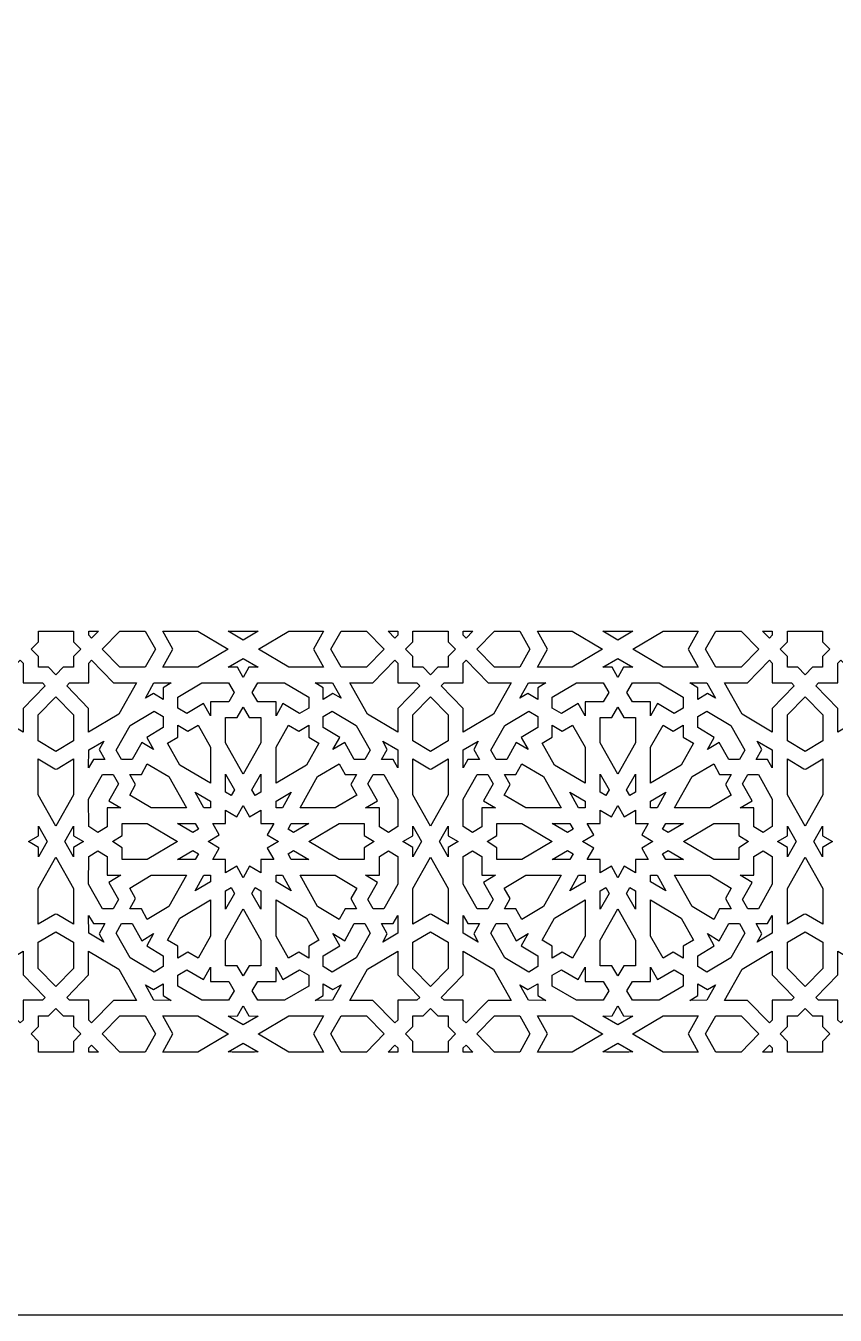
# Model space of a CAD drawing. Extents: x -340 to 340, y -250 to 250.
# Drawn here: x -148 to 5.7, y -250 to -5 of the extents above; entities that cross this region are included whole.
import ezdxf

# ---------------------------------------------------------------- set-up
doc = ezdxf.new("R2010")
doc.units = 0
doc.layers.add('LAYER_1', color=18, linetype='CONTINUOUS')

msp = doc.modelspace()

# ---------------------------------------------------------------- linework, layer by layer
at = {"layer": 'LAYER_1'}
for points in [[(-340, -250), (-340, 100), (-180, 250), (340, 250), (340, -250)], [(-138.95, -120.01), (-138.95, -122.02), (-137.58, -123.44), (-138.95, -124.85), (-138.95, -126.87), (-140.91, -126.87), (-142.3, -128.28), (-143.68, -126.87), (-145.64, -126.87), (-145.64, -124.85), (-147.02, -123.44), (-145.64, -122.02), (-145.64, -120.01), (-143.68, -120.01), (-140.91, -120.01)], [(-135.53, -121.33), (-136.07, -120.78), (-136.07, -120.01), (-134.24, -120.01)], [(-123.4, -123.44), (-125.33, -126.88), (-130.16, -126.87), (-133.5, -123.44), (-130.16, -120), (-127, -120), (-125.33, -120)], [(-109.61, -123.43), (-109.61, -123.44), (-109.61, -123.44), (-115.36, -126.88), (-122, -126.87), (-120.07, -123.44), (-122, -120), (-119.36, -120), (-115.36, -120)], [(-104.6, -120.01), (-103.87, -120.02), (-106.72, -121.7), (-109.58, -120.02), (-108.85, -120.01)], [(-91.45, -120), (-93.38, -123.44), (-91.45, -126.87), (-98.09, -126.88), (-103.84, -123.44), (-103.84, -123.44), (-103.84, -123.43), (-98.09, -120), (-94.09, -120)], [(-83.28, -120), (-79.94, -123.44), (-83.28, -126.87), (-88.12, -126.88), (-90.05, -123.44), (-88.12, -120), (-86.44, -120)], [(-77.38, -120.78), (-77.92, -121.33), (-79.21, -120.01), (-77.38, -120.01)], [(-67.81, -120.01), (-67.81, -122.02), (-66.43, -123.44), (-67.81, -124.85), (-67.81, -126.87), (-69.76, -126.87), (-71.15, -128.28), (-72.54, -126.87), (-74.49, -126.87), (-74.49, -124.85), (-75.87, -123.44), (-74.49, -122.02), (-74.49, -120.01), (-72.54, -120.01), (-69.76, -120.01)], [(-64.38, -121.33), (-64.92, -120.78), (-64.92, -120.01), (-63.09, -120.01)], [(-52.25, -123.44), (-54.18, -126.88), (-59.02, -126.87), (-62.36, -123.44), (-59.02, -120), (-55.86, -120), (-54.18, -120)], [(-38.46, -123.43), (-38.46, -123.44), (-38.46, -123.44), (-44.21, -126.88), (-50.85, -126.87), (-48.92, -123.44), (-50.85, -120), (-48.21, -120), (-44.21, -120)], [(-32.72, -120.02), (-35.58, -121.7), (-38.43, -120.02), (-37.7, -120.01), (-33.45, -120.01)], [(-20.3, -120), (-22.23, -123.44), (-20.3, -126.87), (-26.94, -126.88), (-32.69, -123.44), (-32.69, -123.44), (-32.69, -123.43), (-26.94, -120), (-22.94, -120)], [(-12.14, -120), (-8.8, -123.44), (-12.14, -126.87), (-16.97, -126.88), (-18.9, -123.44), (-16.97, -120), (-15.29, -120)], [(-6.23, -120.78), (-6.77, -121.33), (-8.06, -120.01), (-6.23, -120.01)], [(3.34, -120.01), (3.34, -122.02), (4.72, -123.44), (3.34, -124.85), (3.34, -126.87), (1.39, -126.87), (0, -128.28), (-1.39, -126.87), (-3.35, -126.87), (-3.35, -124.85), (-4.72, -123.44), (-3.35, -122.02), (-3.35, -120.01), (-1.39, -120.01), (1.39, -120.01)], [(-148.53, -126.09), (-148.53, -129.84), (-144.88, -129.84), (-144.34, -130.4), (-148.52, -134.69), (-148.52, -139.17), (-154.27, -135.75), (-157.6, -129.83), (-153.24, -129.83), (-149.07, -125.54)], [(-131.35, -129.83), (-127, -129.83), (-130.32, -135.75), (-136.08, -139.17), (-136.08, -134.69), (-140.25, -130.4), (-139.72, -129.84), (-136.07, -129.84), (-136.07, -126.09), (-135.53, -125.54)], [(-103.87, -126.86), (-105.63, -126.88), (-106.72, -128.81), (-107.81, -126.88), (-109.58, -126.86), (-106.72, -125.18)], [(-77.38, -126.09), (-77.38, -129.84), (-73.73, -129.84), (-73.19, -130.4), (-77.37, -134.69), (-77.37, -139.17), (-83.12, -135.75), (-86.45, -129.83), (-82.1, -129.83), (-77.92, -125.54)], [(-60.2, -129.83), (-55.85, -129.83), (-59.17, -135.75), (-64.93, -139.17), (-64.93, -134.69), (-69.11, -130.4), (-68.57, -129.84), (-64.92, -129.84), (-64.92, -126.09), (-64.38, -125.54)], [(-32.72, -126.86), (-34.49, -126.88), (-35.58, -128.81), (-36.66, -126.88), (-38.43, -126.86), (-35.58, -125.18)], [(-6.23, -126.09), (-6.23, -129.84), (-2.58, -129.84), (-2.04, -130.4), (-6.22, -134.69), (-6.22, -139.17), (-11.98, -135.75), (-15.3, -129.83), (-10.95, -129.83), (-6.77, -125.54)], [(10.94, -129.83), (15.3, -129.83), (11.97, -135.75), (6.22, -139.17), (6.22, -134.69), (2.04, -130.4), (2.58, -129.84), (6.23, -129.84), (6.23, -126.09), (6.77, -125.54)], [(-121.9, -130.76), (-121.9, -132.99), (-123.78, -131.87), (-125.31, -132.76), (-123.67, -129.84), (-120.38, -129.83)], [(-109.49, -129.84), (-108.42, -131.64), (-109.48, -133.43), (-112.95, -133.43), (-112.95, -136.11), (-114.26, -133.78), (-117.41, -135.65), (-119.16, -134.62), (-119.16, -132.54), (-114.59, -129.84)], [(-94.29, -132.54), (-94.29, -134.62), (-96.04, -135.65), (-99.19, -133.78), (-100.49, -136.11), (-100.49, -133.43), (-103.96, -133.43), (-105.03, -131.64), (-103.95, -129.84), (-98.86, -129.84)], [(-89.78, -129.84), (-88.14, -132.76), (-89.67, -131.87), (-91.55, -132.99), (-91.55, -130.76), (-93.07, -129.83)], [(-50.75, -130.76), (-50.75, -132.99), (-52.63, -131.87), (-54.16, -132.76), (-52.52, -129.84), (-49.23, -129.83)], [(-38.34, -129.84), (-37.27, -131.64), (-38.34, -133.43), (-41.8, -133.43), (-41.8, -136.11), (-43.11, -133.78), (-46.26, -135.65), (-48.01, -134.62), (-48.01, -132.54), (-43.44, -129.84)], [(-23.14, -132.54), (-23.14, -134.62), (-24.89, -135.65), (-28.04, -133.78), (-29.35, -136.11), (-29.35, -133.43), (-32.81, -133.43), (-33.88, -131.64), (-32.81, -129.84), (-27.71, -129.84)], [(-18.63, -129.84), (-16.99, -132.76), (-18.52, -131.87), (-20.4, -132.99), (-20.4, -130.76), (-21.92, -129.83)], [(-138.95, -135.9), (-138.95, -140.87), (-142.3, -142.86), (-145.65, -140.87), (-145.65, -135.9), (-142.3, -132.47)], [(-105.57, -136.4), (-103.38, -136.39), (-103.38, -141.25), (-106.72, -147.2), (-110.07, -141.25), (-110.07, -136.39), (-107.87, -136.4), (-106.72, -134.47)], [(-67.8, -135.9), (-67.8, -140.87), (-71.15, -142.86), (-74.5, -140.87), (-74.5, -135.9), (-71.15, -132.47)], [(-34.43, -136.4), (-32.23, -136.39), (-32.23, -141.25), (-35.58, -147.2), (-38.92, -141.25), (-38.92, -136.39), (-36.72, -136.4), (-35.58, -134.47)], [(3.35, -135.9), (3.35, -140.87), (0, -142.86), (-3.35, -140.87), (-3.35, -135.9), (0, -132.47)], [(-121.9, -136.24), (-121.9, -138.32), (-125.04, -140.19), (-123.74, -142.51), (-126, -141.17), (-127.82, -144.41), (-129.84, -144.41), (-130.85, -142.61), (-128.21, -137.92), (-123.64, -135.21)], [(-85.24, -137.92), (-82.6, -142.61), (-83.61, -144.41), (-85.63, -144.41), (-87.45, -141.17), (-89.7, -142.51), (-88.4, -140.19), (-91.55, -138.32), (-91.55, -136.24), (-89.8, -135.21)], [(-50.75, -136.24), (-50.75, -138.32), (-53.9, -140.19), (-52.59, -142.51), (-54.85, -141.17), (-56.67, -144.41), (-58.69, -144.41), (-59.7, -142.61), (-57.06, -137.92), (-52.49, -135.21)], [(-14.09, -137.92), (-11.45, -142.61), (-12.46, -144.41), (-14.48, -144.41), (-16.3, -141.17), (-18.56, -142.51), (-17.26, -140.19), (-20.4, -138.32), (-20.4, -136.24), (-18.66, -135.21)], [(-112.95, -142.04), (-112.95, -148.91), (-118.74, -145.48), (-121.1, -141.28), (-119.16, -140.12), (-119.16, -137.87), (-117.26, -139), (-115.31, -137.84)], [(-96.19, -139), (-94.29, -137.87), (-94.29, -140.12), (-92.35, -141.28), (-94.71, -145.48), (-100.49, -148.91), (-100.49, -142.04), (-98.13, -137.84)], [(-41.8, -142.04), (-41.8, -148.91), (-47.59, -145.48), (-49.95, -141.28), (-48.01, -140.12), (-48.01, -137.87), (-46.11, -139), (-44.17, -137.84)], [(-25.04, -139), (-23.14, -137.87), (-23.14, -140.12), (-21.2, -141.28), (-23.56, -145.48), (-29.35, -148.91), (-29.35, -142.04), (-26.98, -137.84)], [(-134.09, -142.47), (-133, -144.41), (-135.18, -144.41), (-136.08, -145.97), (-136.07, -142.59), (-133.23, -140.9)], [(-77.38, -142.59), (-77.37, -145.97), (-78.27, -144.41), (-80.44, -144.41), (-79.36, -142.47), (-80.22, -140.9)], [(-62.94, -142.47), (-61.86, -144.41), (-64.03, -144.41), (-64.93, -145.97), (-64.92, -142.59), (-62.08, -140.9)], [(-6.23, -142.59), (-6.22, -145.97), (-7.12, -144.41), (-9.3, -144.41), (-8.21, -142.47), (-9.07, -140.9)], [(-138.95, -151.12), (-142.3, -157.04), (-145.65, -151.12), (-145.65, -144.3), (-142.5, -146.17), (-142.3, -146.22), (-142.09, -146.17), (-138.95, -144.3)], [(-67.8, -151.12), (-71.15, -157.04), (-74.5, -151.12), (-74.5, -144.3), (-71.35, -146.17), (-71.15, -146.22), (-70.94, -146.17), (-67.8, -144.3)], [(3.35, -151.12), (0, -157.04), (-3.35, -151.12), (-3.35, -144.3), (-0.21, -146.17), (0, -146.22), (0.2, -146.17), (3.35, -144.3)], [(-120.85, -147.65), (-117.51, -153.6), (-124.2, -153.6), (-128.29, -151.17), (-127.16, -149.17), (-128.26, -147.22), (-126.07, -147.22), (-124.94, -145.22)], [(-87.38, -147.22), (-85.19, -147.22), (-86.29, -149.17), (-85.16, -151.17), (-89.25, -153.6), (-95.93, -153.6), (-92.59, -147.65), (-88.51, -145.22)], [(-49.71, -147.65), (-46.36, -153.6), (-53.05, -153.6), (-57.14, -151.17), (-56.01, -149.17), (-57.11, -147.22), (-54.92, -147.22), (-53.79, -145.22)], [(-16.23, -147.22), (-14.04, -147.22), (-15.14, -149.17), (-14.01, -151.17), (-18.1, -153.6), (-24.79, -153.6), (-21.44, -147.65), (-17.36, -145.22)], [(-131.42, -147.22), (-130.41, -149.02), (-132.23, -152.25), (-129.97, -153.6), (-132.58, -153.6), (-132.58, -157.16), (-134.32, -158.26), (-136.07, -157.15), (-136.08, -151.92), (-133.44, -147.22)], [(-108.39, -150.16), (-109, -151.25), (-110.07, -150.62), (-110.07, -147.18)], [(-103.38, -150.62), (-104.44, -151.25), (-105.06, -150.16), (-103.38, -147.18)], [(-77.37, -151.92), (-77.37, -157.15), (-79.12, -158.26), (-80.86, -157.16), (-80.86, -153.6), (-83.48, -153.6), (-81.21, -152.25), (-83.03, -149.02), (-82.03, -147.22), (-80, -147.22)], [(-60.27, -147.22), (-59.26, -149.02), (-61.09, -152.25), (-58.82, -153.6), (-61.43, -153.6), (-61.43, -157.16), (-63.17, -158.26), (-64.93, -157.15), (-64.93, -151.92), (-62.29, -147.22)], [(-37.24, -150.16), (-37.86, -151.25), (-38.92, -150.62), (-38.92, -147.18)], [(-32.23, -150.62), (-33.29, -151.25), (-33.91, -150.16), (-32.23, -147.18)], [(-6.22, -151.92), (-6.22, -157.15), (-7.98, -158.26), (-9.72, -157.16), (-9.72, -153.6), (-12.33, -153.6), (-10.06, -152.25), (-11.89, -149.02), (-10.88, -147.22), (-8.86, -147.22)], [(-112.95, -152.34), (-112.95, -153.6), (-114.18, -153.6), (-115.85, -150.62)], [(-99.27, -153.6), (-100.49, -153.6), (-100.49, -152.34), (-97.59, -150.62)], [(-41.8, -152.34), (-41.8, -153.6), (-43.03, -153.6), (-44.71, -150.62)], [(-28.12, -153.6), (-29.35, -153.6), (-29.35, -152.34), (-26.44, -150.62)], [(-105.5, -155.31), (-103.38, -154.05), (-103.38, -156.56), (-100.93, -156.56), (-102.16, -158.74), (-100.04, -160), (-102.16, -161.26), (-100.93, -163.43), (-103.38, -163.43), (-103.38, -165.95), (-105.5, -164.69), (-106.72, -166.87), (-107.95, -164.69), (-110.07, -165.95), (-110.07, -163.43), (-112.51, -163.43), (-111.29, -161.26), (-113.41, -160), (-111.29, -158.74), (-112.51, -156.56), (-110.07, -156.56), (-110.07, -154.05), (-107.95, -155.31), (-106.72, -153.13)], [(-34.35, -155.31), (-32.23, -154.05), (-32.23, -156.56), (-29.79, -156.56), (-31.01, -158.74), (-28.89, -160), (-31.01, -161.26), (-29.79, -163.43), (-32.23, -163.43), (-32.23, -165.95), (-34.35, -164.69), (-35.58, -166.87), (-36.8, -164.69), (-38.92, -165.95), (-38.92, -163.43), (-41.36, -163.43), (-40.14, -161.26), (-42.26, -160), (-40.14, -158.74), (-41.36, -156.56), (-38.92, -156.56), (-38.92, -154.05), (-36.8, -155.31), (-35.58, -153.13)], [(-124.97, -156.56), (-119.18, -160), (-124.97, -163.43), (-129.69, -163.43), (-129.69, -161.18), (-131.56, -160), (-129.69, -158.82), (-129.69, -156.56)], [(-115.85, -156.56), (-115.23, -157.66), (-116.29, -158.29), (-119.2, -156.56)], [(-97.15, -158.29), (-98.21, -157.66), (-97.6, -156.56), (-94.25, -156.56)], [(-83.76, -158.82), (-81.88, -160), (-83.76, -161.18), (-83.75, -163.43), (-88.48, -163.43), (-94.26, -160), (-88.48, -156.56), (-83.75, -156.56)], [(-53.82, -156.56), (-48.03, -160), (-53.82, -163.43), (-58.55, -163.43), (-58.54, -161.18), (-60.41, -160), (-58.54, -158.82), (-58.55, -156.56)], [(-44.7, -156.56), (-44.08, -157.66), (-45.15, -158.29), (-48.05, -156.56)], [(-26, -158.29), (-27.07, -157.66), (-26.45, -156.56), (-23.1, -156.56)], [(-12.61, -158.82), (-10.74, -160), (-12.61, -161.18), (-12.61, -163.43), (-17.33, -163.43), (-23.12, -160), (-17.33, -156.56), (-12.61, -156.56)], [(-143.99, -160), (-145.63, -162.92), (-145.64, -161.12), (-147.53, -160), (-145.64, -158.88), (-145.63, -157.08)], [(-138.95, -158.88), (-137.07, -160), (-138.95, -161.12), (-138.97, -162.92), (-140.61, -160), (-138.97, -157.08)], [(-72.84, -160), (-74.48, -162.92), (-74.49, -161.12), (-76.38, -160), (-74.49, -158.88), (-74.48, -157.08)], [(-67.81, -158.88), (-65.92, -160), (-67.81, -161.12), (-67.82, -162.92), (-69.46, -160), (-67.82, -157.08)], [(-1.69, -160), (-3.33, -162.92), (-3.35, -161.12), (-5.23, -160), (-3.35, -158.88), (-3.33, -157.08)], [(3.34, -158.88), (5.23, -160), (3.34, -161.12), (3.33, -162.92), (1.69, -160), (3.33, -157.08)], [(-115.23, -162.34), (-115.85, -163.43), (-119.2, -163.43), (-116.29, -161.71)], [(-94.25, -163.43), (-97.6, -163.43), (-98.21, -162.34), (-97.15, -161.71)], [(-44.08, -162.34), (-44.7, -163.43), (-48.05, -163.43), (-45.15, -161.71)], [(-23.1, -163.43), (-26.45, -163.43), (-27.07, -162.34), (-26, -161.71)], [(-138.95, -168.88), (-138.95, -175.7), (-142.09, -173.83), (-142.3, -173.78), (-142.5, -173.83), (-145.65, -175.7), (-145.65, -168.88), (-142.3, -162.95)], [(-132.58, -162.84), (-132.58, -166.4), (-129.97, -166.4), (-132.23, -167.74), (-130.41, -170.98), (-131.42, -172.77), (-133.44, -172.77), (-136.08, -168.08), (-136.07, -162.84), (-134.32, -161.74)], [(-77.37, -162.84), (-77.37, -168.08), (-80, -172.77), (-82.03, -172.77), (-83.03, -170.98), (-81.21, -167.74), (-83.48, -166.4), (-80.86, -166.4), (-80.86, -162.84), (-79.12, -161.74)], [(-67.8, -168.88), (-67.8, -175.7), (-70.94, -173.83), (-71.15, -173.78), (-71.35, -173.83), (-74.5, -175.7), (-74.5, -168.88), (-71.15, -162.95)], [(-61.43, -162.84), (-61.43, -166.4), (-58.82, -166.4), (-61.09, -167.74), (-59.26, -170.98), (-60.27, -172.77), (-62.29, -172.77), (-64.93, -168.08), (-64.93, -162.84), (-63.17, -161.74)], [(-6.22, -162.84), (-6.22, -168.08), (-8.86, -172.77), (-10.88, -172.77), (-11.89, -170.98), (-10.06, -167.74), (-12.33, -166.4), (-9.72, -166.4), (-9.72, -162.84), (-7.98, -161.74)], [(3.35, -168.88), (3.35, -175.7), (0.2, -173.83), (0, -173.78), (-0.21, -173.83), (-3.35, -175.7), (-3.35, -168.88), (0, -162.95)], [(-120.85, -172.35), (-124.94, -174.77), (-126.07, -172.77), (-128.26, -172.77), (-127.16, -170.83), (-128.29, -168.83), (-124.2, -166.4), (-117.51, -166.4)], [(-112.95, -167.66), (-115.85, -169.38), (-114.18, -166.4), (-112.95, -166.4)], [(-99.27, -166.4), (-97.59, -169.38), (-100.49, -167.66), (-100.49, -166.4)], [(-89.25, -166.4), (-85.16, -168.83), (-86.29, -170.83), (-85.19, -172.77), (-87.38, -172.77), (-88.51, -174.77), (-92.59, -172.35), (-95.93, -166.4)], [(-49.71, -172.35), (-53.79, -174.77), (-54.92, -172.77), (-57.11, -172.77), (-56.01, -170.83), (-57.14, -168.83), (-53.05, -166.4), (-46.36, -166.4)], [(-41.8, -167.66), (-44.71, -169.38), (-43.03, -166.4), (-41.8, -166.4)], [(-28.12, -166.4), (-26.44, -169.38), (-29.35, -167.66), (-29.35, -166.4)], [(-18.1, -166.4), (-14.01, -168.83), (-15.14, -170.83), (-14.04, -172.77), (-16.23, -172.77), (-17.36, -174.77), (-21.44, -172.35), (-24.79, -166.4)], [(-108.39, -169.83), (-110.07, -172.82), (-110.07, -169.37), (-109, -168.74)], [(-103.38, -169.37), (-103.38, -172.82), (-105.06, -169.83), (-104.44, -168.74)], [(-37.24, -169.83), (-38.92, -172.82), (-38.92, -169.37), (-37.86, -168.74)], [(-32.23, -169.37), (-32.23, -172.82), (-33.91, -169.83), (-33.29, -168.74)], [(-112.95, -177.96), (-115.31, -182.16), (-117.26, -181), (-119.16, -182.13), (-119.16, -179.88), (-121.1, -178.72), (-118.74, -174.52), (-112.95, -171.09)], [(-94.71, -174.52), (-92.35, -178.72), (-94.29, -179.88), (-94.29, -182.13), (-96.19, -181), (-98.13, -182.16), (-100.49, -177.96), (-100.49, -171.09)], [(-41.8, -177.96), (-44.17, -182.16), (-46.11, -181), (-48.01, -182.13), (-48.01, -179.88), (-49.95, -178.72), (-47.59, -174.52), (-41.8, -171.09)], [(-23.56, -174.52), (-21.2, -178.72), (-23.14, -179.88), (-23.14, -182.13), (-25.04, -181), (-26.98, -182.16), (-29.35, -177.96), (-29.35, -171.09)], [(-103.38, -178.75), (-103.38, -183.6), (-105.57, -183.6), (-106.72, -185.52), (-107.87, -183.6), (-110.07, -183.6), (-110.07, -178.75), (-106.72, -172.8)], [(-32.23, -178.75), (-32.23, -183.6), (-34.43, -183.6), (-35.58, -185.52), (-36.72, -183.6), (-38.92, -183.6), (-38.92, -178.75), (-35.58, -172.8)], [(-135.18, -175.59), (-133, -175.59), (-134.09, -177.53), (-133.23, -179.1), (-136.07, -177.41), (-136.08, -174.03)], [(-126, -178.83), (-123.74, -177.49), (-125.04, -179.8), (-121.9, -181.68), (-121.9, -183.75), (-123.64, -184.79), (-128.21, -182.08), (-130.85, -177.39), (-129.84, -175.59), (-127.82, -175.59)], [(-83.61, -175.59), (-82.6, -177.39), (-85.24, -182.08), (-89.8, -184.79), (-91.55, -183.75), (-91.55, -181.68), (-88.4, -179.8), (-89.7, -177.49), (-87.45, -178.83), (-85.63, -175.59)], [(-77.38, -177.41), (-80.22, -179.1), (-79.36, -177.53), (-80.44, -175.59), (-78.27, -175.59), (-77.37, -174.03)], [(-64.03, -175.59), (-61.86, -175.59), (-62.94, -177.53), (-62.08, -179.1), (-64.92, -177.41), (-64.93, -174.03)], [(-54.85, -178.83), (-52.59, -177.49), (-53.9, -179.8), (-50.75, -181.68), (-50.75, -183.75), (-52.49, -184.79), (-57.06, -182.08), (-59.7, -177.39), (-58.69, -175.59), (-56.67, -175.59)], [(-12.46, -175.59), (-11.45, -177.39), (-14.09, -182.08), (-18.66, -184.79), (-20.4, -183.75), (-20.4, -181.68), (-17.26, -179.8), (-18.56, -177.49), (-16.3, -178.83), (-14.48, -175.59)], [(-6.23, -177.41), (-9.07, -179.1), (-8.21, -177.53), (-9.3, -175.59), (-7.12, -175.59), (-6.22, -174.03)], [(-138.95, -179.13), (-138.95, -184.09), (-142.3, -187.53), (-145.65, -184.09), (-145.65, -179.13), (-142.3, -177.14)], [(-67.8, -179.13), (-67.8, -184.09), (-71.15, -187.53), (-74.5, -184.09), (-74.5, -179.13), (-71.15, -177.14)], [(3.35, -179.13), (3.35, -184.09), (0, -187.53), (-3.35, -184.09), (-3.35, -179.13), (0, -177.14)], [(-148.52, -185.31), (-144.34, -189.6), (-144.88, -190.15), (-148.53, -190.15), (-148.53, -193.9), (-149.07, -194.46), (-153.24, -190.17), (-157.6, -190.17), (-154.27, -184.25), (-148.52, -180.83)], [(-130.32, -184.25), (-127, -190.17), (-131.35, -190.17), (-135.53, -194.46), (-136.07, -193.9), (-136.07, -190.15), (-139.72, -190.15), (-140.25, -189.6), (-136.08, -185.31), (-136.08, -180.83)], [(-77.37, -185.31), (-73.19, -189.6), (-73.73, -190.15), (-77.38, -190.15), (-77.38, -193.9), (-77.92, -194.46), (-82.1, -190.17), (-86.45, -190.17), (-83.12, -184.25), (-77.37, -180.83)], [(-59.17, -184.25), (-55.85, -190.17), (-60.2, -190.17), (-64.38, -194.46), (-64.92, -193.9), (-64.92, -190.15), (-68.57, -190.15), (-69.11, -189.6), (-64.93, -185.31), (-64.93, -180.83)], [(-6.22, -185.31), (-2.04, -189.6), (-2.58, -190.15), (-6.23, -190.15), (-6.23, -193.9), (-6.77, -194.46), (-10.95, -190.17), (-15.3, -190.17), (-11.98, -184.25), (-6.22, -180.83)], [(11.97, -184.25), (15.3, -190.17), (10.94, -190.17), (6.77, -194.46), (6.23, -193.9), (6.23, -190.15), (2.58, -190.15), (2.04, -189.6), (6.22, -185.31), (6.22, -180.83)], [(-112.95, -186.57), (-109.48, -186.57), (-108.42, -188.36), (-109.49, -190.16), (-114.59, -190.16), (-119.16, -187.46), (-119.16, -185.38), (-117.41, -184.34), (-114.26, -186.22), (-112.95, -183.89)], [(-99.19, -186.22), (-96.04, -184.34), (-94.29, -185.38), (-94.29, -187.46), (-98.86, -190.16), (-103.95, -190.16), (-105.03, -188.36), (-103.96, -186.57), (-100.49, -186.57), (-100.49, -183.89)], [(-41.8, -186.57), (-38.34, -186.57), (-37.27, -188.36), (-38.34, -190.16), (-43.44, -190.16), (-48.01, -187.46), (-48.01, -185.38), (-46.26, -184.34), (-43.11, -186.22), (-41.8, -183.89)], [(-28.04, -186.22), (-24.89, -184.34), (-23.14, -185.38), (-23.14, -187.46), (-27.71, -190.16), (-32.81, -190.16), (-33.88, -188.36), (-32.81, -186.57), (-29.35, -186.57), (-29.35, -183.89)], [(-121.9, -189.24), (-120.38, -190.17), (-123.67, -190.16), (-125.31, -187.24), (-123.78, -188.12), (-121.9, -187.01)], [(-89.67, -188.12), (-88.14, -187.24), (-89.78, -190.16), (-93.07, -190.17), (-91.55, -189.24), (-91.55, -187.01)], [(-50.75, -189.24), (-49.23, -190.17), (-52.52, -190.16), (-54.16, -187.24), (-52.63, -188.12), (-50.75, -187.01)], [(-18.52, -188.12), (-16.99, -187.24), (-18.63, -190.16), (-21.92, -190.17), (-20.4, -189.24), (-20.4, -187.01)], [(-140.91, -193.13), (-138.95, -193.13), (-138.95, -195.14), (-137.58, -196.56), (-138.95, -197.98), (-138.95, -199.99), (-140.91, -199.99), (-143.68, -199.99), (-145.64, -199.99), (-145.64, -197.98), (-147.02, -196.56), (-145.64, -195.14), (-145.64, -193.13), (-143.68, -193.13), (-142.3, -191.72)], [(-123.4, -196.56), (-125.33, -200), (-130.16, -200), (-133.5, -196.56), (-130.16, -193.12), (-125.33, -193.12)], [(-109.61, -196.56), (-109.61, -196.56), (-109.61, -196.57), (-115.36, -200), (-122, -200), (-120.07, -196.56), (-122, -193.12), (-115.36, -193.12)], [(-105.63, -193.12), (-103.87, -193.14), (-106.72, -194.82), (-109.58, -193.14), (-107.81, -193.12), (-106.72, -191.18)], [(-91.45, -193.12), (-93.38, -196.56), (-91.45, -200), (-98.09, -200), (-103.84, -196.57), (-103.84, -196.56), (-103.84, -196.56), (-98.09, -193.12)], [(-83.28, -193.12), (-79.94, -196.56), (-83.28, -200), (-88.12, -200), (-90.05, -196.56), (-88.12, -193.12)], [(-69.76, -193.13), (-67.81, -193.13), (-67.81, -195.14), (-66.43, -196.56), (-67.81, -197.98), (-67.81, -199.99), (-69.76, -199.99), (-72.54, -199.99), (-74.49, -199.99), (-74.49, -197.98), (-75.87, -196.56), (-74.49, -195.14), (-74.49, -193.13), (-72.54, -193.13), (-71.15, -191.72)], [(-52.25, -196.56), (-54.18, -200), (-59.02, -200), (-62.36, -196.56), (-59.02, -193.12), (-54.18, -193.12)], [(-38.46, -196.56), (-38.46, -196.56), (-38.46, -196.57), (-44.21, -200), (-50.85, -200), (-48.92, -196.56), (-50.85, -193.12), (-44.21, -193.12)], [(-34.49, -193.12), (-32.72, -193.14), (-35.58, -194.82), (-38.43, -193.14), (-36.66, -193.12), (-35.58, -191.18)], [(-20.3, -193.12), (-22.23, -196.56), (-20.3, -200), (-26.94, -200), (-32.69, -196.57), (-32.69, -196.56), (-32.69, -196.56), (-26.94, -193.12)], [(-12.14, -193.12), (-8.8, -196.56), (-12.14, -200), (-16.97, -200), (-18.9, -196.56), (-16.97, -193.12)], [(1.39, -193.13), (3.34, -193.13), (3.34, -195.14), (4.72, -196.56), (3.34, -197.98), (3.34, -199.99), (1.39, -199.99), (-1.39, -199.99), (-3.35, -199.99), (-3.35, -197.98), (-4.72, -196.56), (-3.35, -195.14), (-3.35, -193.13), (-1.39, -193.13), (0, -191.72)], [(-103.87, -199.98), (-104.6, -199.99), (-108.85, -199.99), (-109.58, -199.98), (-106.72, -198.3)], [(-32.72, -199.98), (-33.45, -199.99), (-37.7, -199.99), (-38.43, -199.98), (-35.58, -198.3)], [(-134.24, -199.99), (-136.07, -199.99), (-136.07, -199.22), (-135.53, -198.66)], [(-77.38, -199.22), (-77.38, -199.99), (-79.21, -199.99), (-77.92, -198.66)], [(-63.09, -199.99), (-64.92, -199.99), (-64.92, -199.22), (-64.38, -198.66)], [(-6.23, -199.22), (-6.23, -199.99), (-8.06, -199.99), (-6.77, -198.66)]]:
    msp.add_lwpolyline(points, close=True, dxfattribs=at)

doc.saveas('drawing.dxf')
